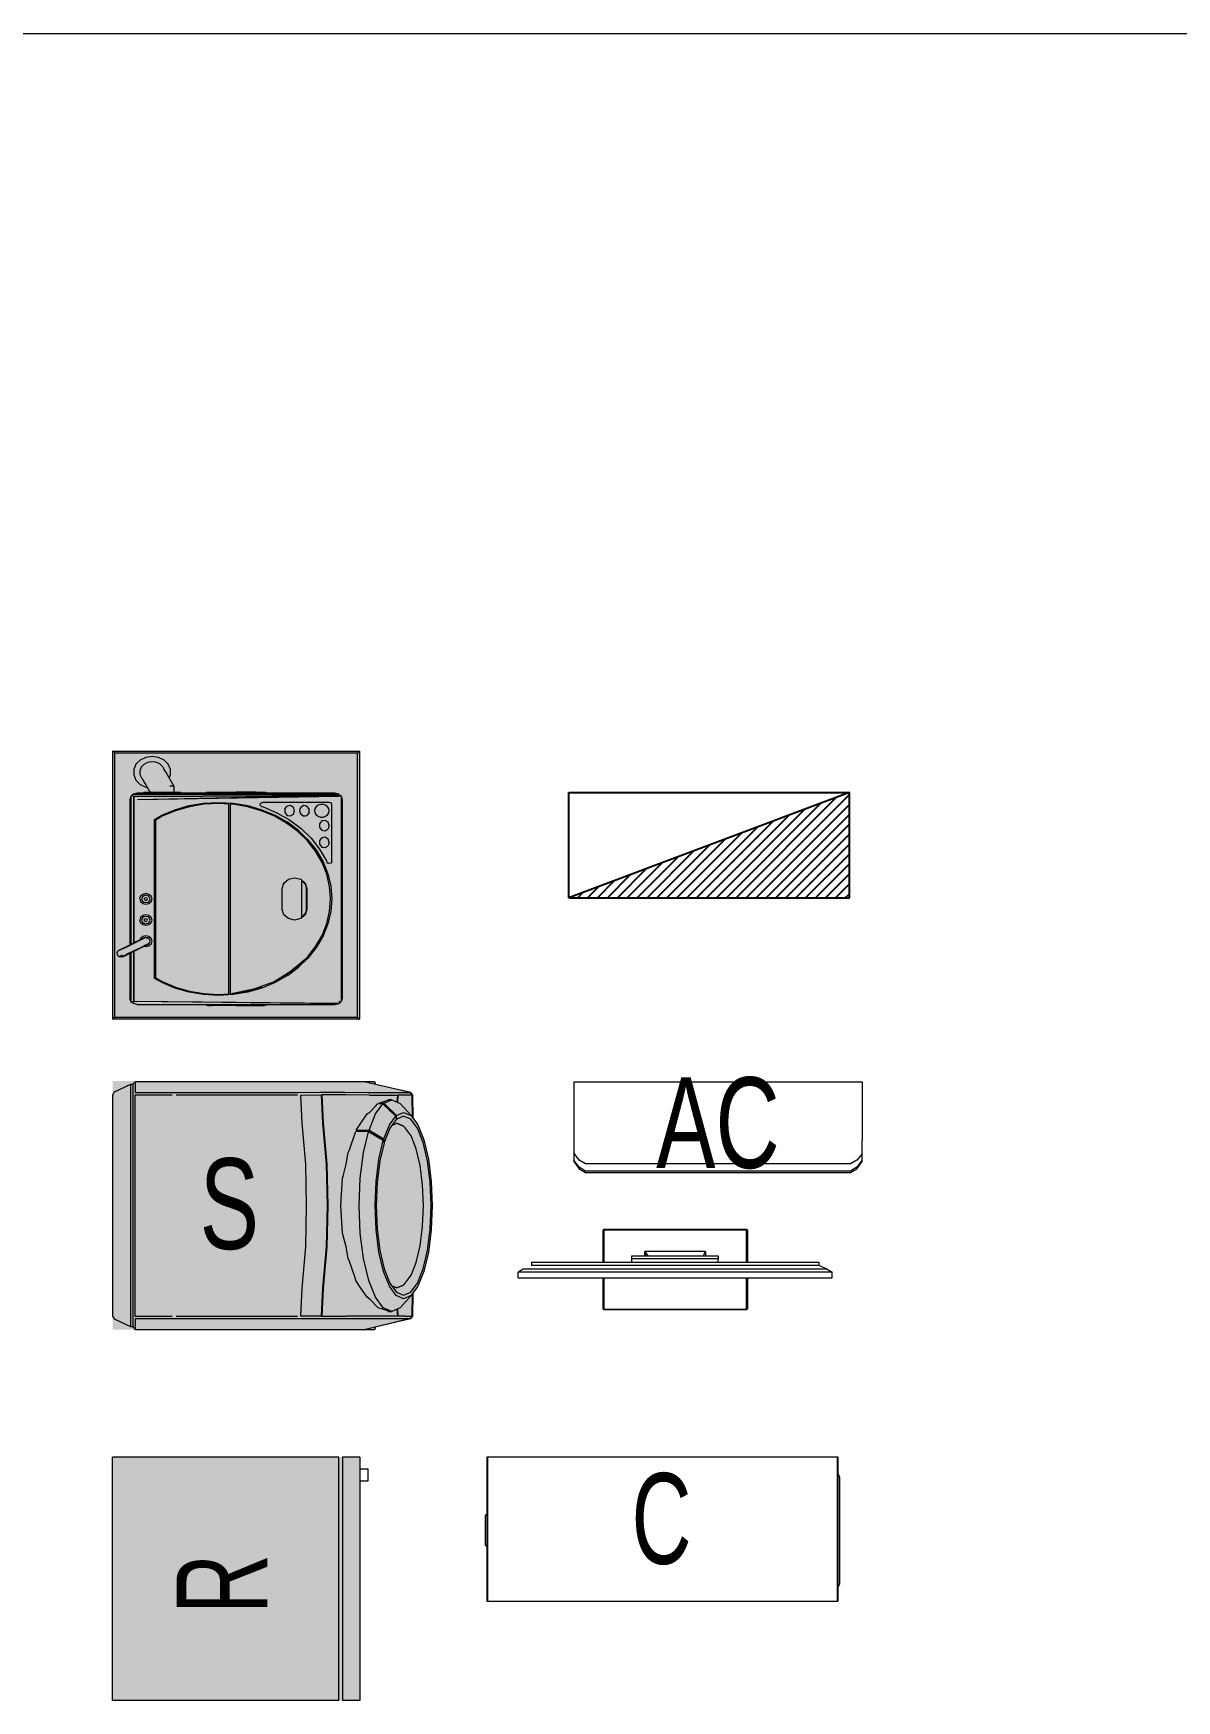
# Model space of a CAD drawing. Units: millimetres at full size, sheet at 1:100. Extents: x -361910 to 68111, y -79207 to 22945.
# Drawn here: x 11506 to 14279, y -24661 to -20620 of the extents above; entities that cross this region are included whole.
import ezdxf
from ezdxf.enums import TextEntityAlignment as Align

# ---------------------------------------------------------------- set-up
doc = ezdxf.new("R2010")
doc.units = ezdxf.units.MM
doc.header["$LTSCALE"] = 100
doc.layers.add('0-0_通り芯', color=4, linetype='Continuous', lineweight=9)
doc.layers.add('0-D_寸法', color=4, linetype='Continuous', lineweight=9)
doc.layers.add('8-5_設備・家電', color=254, linetype='Continuous')
doc.styles.add('ＭＳ Ｐゴシック', font='')
doc.styles.get('ＭＳ Ｐゴシック').set_extended_font_data('MS PGothic')

msp = doc.modelspace()

# ---------------------------------------------------------------- linework, layer by layer
at = {"layer": '0-0_通り芯', "color": 7, "lineweight": 18}
msp.add_line((7457.9, -20620), (22101.1, -20620), dxfattribs=at)
at = {"layer": '0-D_寸法'}
for p, q in [((11697.4, -22359.8), (12297.4, -22359.8)), ((12291.4, -22364.9), (11703.4, -22364.9)), ((11778.2, -22374.9), (11764.7, -22381.6)), ((11822.7, -22381.6), (11809.1, -22374.9)), ((11832.7, -22391.8), (11822.7, -22381.6)), ((12291.4, -22364.9), (12297.4, -22359.8)), ((12291.4, -22364.9), (12291.4, -23004.7)), ((12297.4, -23009.8), (12297.4, -22359.8)), ((11749.2, -22404.3), (11749.2, -22417.6)), ((11763.9, -22407.5), (11764.3, -22416.3)), ((11764.3, -22416.3), (11768.2, -22424.6)), ((11768.2, -22424.6), (11768.5, -22425.1)), ((11768.5, -22425.1), (11769.5, -22426.7)), ((11769.5, -22426.7), (11771, -22429.3)), ((11771, -22429.3), (11773, -22432.8)), ((11820.6, -22399.9), (11819.5, -22398)), ((11822.4, -22402.9), (11820.6, -22399.9)), ((11824.8, -22407), (11822.4, -22402.9)), ((11827.7, -22412), (11824.8, -22407)), ((11831, -22417.5), (11827.7, -22412)), ((11847.4, -22445.4), (11831, -22417.5)), ((11835.1, -22424.6), (11838.1, -22417.6)), ((11741.9, -22469.8), (11742.1, -22469.7)), ((11742, -22828), (11741.9, -22469.8)), ((11745.5, -22466.7), (11742.1, -22469.7)), ((11742.1, -22469.7), (11742.1, -22828)), ((11749, -22469.7), (12249.9, -22467.3)), ((11749, -22824.6), (11749, -22469.7)), ((12249.9, -22467.3), (11749.5, -22469.8)), ((11749.5, -22469.8), (11749.5, -22824.3)), ((12249.9, -22467.3), (11758.4, -22477.5)), ((12246.9, -22469.8), (11758.4, -22477.5)), ((11762.5, -22469.6), (11762.6, -22469.8)), ((11766, -22469.7), (11765.9, -22469.6)), ((11773, -22432.8), (11775.5, -22437)), ((11773.3, -22459.6), (11773.3, -22462.1)), ((11775.5, -22437), (11778.4, -22441.9)), ((11778.4, -22441.9), (11788.1, -22458.5)), ((11788.1, -22456.9), (11788.1, -22459.6)), ((11817.7, -22459.6), (11833.2, -22459.6)), ((11823.1, -22469.4), (11822.2, -22469.3)), ((11827.3, -22469.3), (11828.3, -22469.4)), ((11843.8, -22444.6), (11837.1, -22444.8)), ((11856.8, -22459.6), (11862.2, -22459.6)), ((11862.2, -22462.1), (11862.2, -22459.6)), ((11937.5, -22459.6), (11949.3, -22459.6)), ((11949.3, -22459.6), (11997.4, -22459.6)), ((11997.4, -22462.1), (11997.4, -22459.6)), ((12045.5, -22459.6), (11997.4, -22459.6)), ((12045.5, -22459.6), (12057.3, -22459.6)), ((12065.8, -22462.1), (12057.3, -22459.6)), ((12057.3, -22459.6), (12065.8, -22459.6)), ((12065.8, -22459.6), (12065.8, -22462.1)), ((12128.4, -22467.9), (12127, -22467.9)), ((12249.9, -22467.3), (12246.2, -22464.2)), ((12252.8, -22469.8), (12253, -22470.3)), ((12252.8, -22966.3), (12252.8, -22469.8)), ((11742.1, -22475.3), (11741.9, -22475.4)), ((11849.1, -22501.9), (11883.2, -22492)), ((11883.2, -22492), (11918.5, -22486.1)), ((11918.5, -22486.1), (11954.4, -22484.1)), ((11954.4, -22484.1), (11990.3, -22486.1)), ((11980.2, -22948), (11980.2, -22488.1)), ((11983.2, -22488.2), (11983.2, -22718)), ((11989.9, -22488.6), (11983.2, -22488.2)), ((12024.8, -22494.5), (11989.9, -22488.6)), ((11990.3, -22486.1), (12025.6, -22492)), ((12058.5, -22504.2), (12024.8, -22494.5)), ((12025.6, -22492), (12059.7, -22501.9)), ((12055.4, -22490.7), (12056.3, -22486.2)), ((12055.4, -22490.7), (12059.2, -22494)), ((12056.3, -22486.2), (12061.1, -22484.1)), ((12090.4, -22517.6), (12058.5, -22504.2)), ((12059.2, -22494), (12063, -22495.1)), ((12059.7, -22501.9), (12091.9, -22515.4)), ((12223.5, -22484.1), (12061.1, -22484.1)), ((12063, -22495.1), (12096.2, -22509.1)), ((12096.2, -22509.1), (12127.1, -22526.6)), ((12115.9, -22500.1), (12121.2, -22493.4)), ((12129.3, -22491.8), (12121.2, -22493.4)), ((12136.4, -22496.2), (12129.3, -22491.8)), ((12136.4, -22496.2), (12129.4, -22491.8)), ((12139.2, -22504.4), (12136.4, -22496.2)), ((12139.3, -22504.4), (12136.4, -22496.2)), ((12161.2, -22491.8), (12154.1, -22496.2)), ((12169.3, -22493.4), (12161.2, -22491.8)), ((12174.6, -22508.8), (12169.3, -22515.5)), ((12187.4, -22504.4), (12188.4, -22509.7)), ((12196.4, -22491.1), (12191.6, -22494.6)), ((12202.3, -22489.3), (12196.4, -22491.1)), ((12223.5, -22504.4), (12222.4, -22499.2)), ((12226.5, -22484.8), (12223.5, -22484.1)), ((12229.5, -22627.3), (12229.5, -22489.2)), ((12253, -22473.2), (12252.8, -22472.9)), ((12253, -22475.6), (12252.8, -22475.4)), ((11799.7, -22910.9), (11799.7, -22525.6)), ((11802.7, -22909.5), (11802.7, -22526.9)), ((12120, -22534.5), (12090.4, -22517.6)), ((12091.9, -22515.4), (12121.9, -22532.4)), ((12146.8, -22554.4), (12120, -22534.5)), ((12121.2, -22515.5), (12129.3, -22517)), ((12172.6, -22575.6), (12121.9, -22532.4)), ((12127.1, -22526.6), (12155, -22547.4)), ((12179.5, -22571.2), (12155, -22547.4)), ((12161.4, -22517.1), (12161.2, -22517)), ((12161.4, -22517.1), (12169.3, -22515.5)), ((12196.4, -22517.7), (12202.3, -22519.6)), ((12213.5, -22527.7), (12205.4, -22529.2)), ((12214.4, -22517.7), (12219.2, -22514.3)), ((12223.5, -22540.3), (12220.6, -22548.5)), ((12172.6, -22575.6), (12192.6, -22601.1)), ((12179.5, -22571.2), (12200.1, -22597.4)), ((12213.5, -22568.6), (12205.4, -22570.1)), ((12223.5, -22581.2), (12220.6, -22589.4)), ((12192.6, -22601.1), (12208.5, -22628.5)), ((12208.5, -22628.5), (12220.1, -22657.5)), ((12224.1, -22687.8), (12217.2, -22658.2)), ((12220.1, -22657.5), (12227.1, -22687.5)), ((11763.6, -22718), (11765.6, -22711.6)), ((11771.1, -22707), (11765.6, -22711.6)), ((11773.4, -22710.3), (11769.5, -22713.6)), ((11778.6, -22705.2), (11771.1, -22707)), ((11787.7, -22713.6), (11783.9, -22710.3)), ((11793.7, -22718), (11791.6, -22711.6)), ((12110.2, -22685.8), (12110.4, -22685.5)), ((12112.7, -22681.1), (12113.8, -22679.2)), ((12113.8, -22679.2), (12112.7, -22681.1)), ((12164.1, -22680.7), (12159.3, -22675.4)), ((12165.3, -22679.7), (12169.3, -22692.5)), ((12168.1, -22742.6), (12168.1, -22693.5)), ((12169.3, -22692.5), (12169.3, -22743.6)), ((12226.5, -22718), (12224.1, -22687.8)), ((12227.1, -22687.5), (12229.5, -22718)), ((11763.6, -22718), (11765.6, -22724.4)), ((11769.5, -22713.6), (11768.1, -22718)), ((11768.1, -22718), (11769.5, -22722.5)), ((11769.5, -22722.5), (11773.4, -22725.8)), ((11773.4, -22725.8), (11778.6, -22727)), ((11774.6, -22718), (11775.1, -22716.3)), ((11774.6, -22718), (11775.1, -22719.8)), ((11775.1, -22716.3), (11776.6, -22715.1)), ((11778.6, -22727), (11783.9, -22725.8)), ((11778.6, -22730.8), (11786.1, -22729.1)), ((11782.1, -22716.3), (11780.6, -22715.1)), ((11783.9, -22725.8), (11787.7, -22722.5)), ((11789.2, -22718), (11787.7, -22713.6)), ((11787.7, -22722.5), (11789.2, -22718)), ((11983.2, -22718), (11983.2, -22947.9)), ((12113.2, -22756.4), (12109.1, -22743.6)), ((12169.3, -22743.6), (12165.3, -22756.4)), ((12227.1, -22748.6), (12220.1, -22778.6)), ((12224.1, -22748.3), (12226.5, -22718)), ((12229.5, -22718), (12227.1, -22748.6)), ((11765.6, -22775.6), (11763.6, -22769.2)), ((11769.5, -22764.7), (11768.1, -22769.2)), ((11768.1, -22769.2), (11769.5, -22773.7)), ((11773.4, -22761.5), (11769.5, -22764.7)), ((11769.5, -22773.7), (11773.4, -22777)), ((11778.6, -22756.4), (11771.1, -22758.1)), ((11773.4, -22777), (11778.6, -22778.2)), ((11774.6, -22769.2), (11775.1, -22767.5)), ((11774.6, -22769.2), (11775.1, -22770.9)), ((11775.1, -22767.5), (11776.6, -22766.3)), ((11778.6, -22778.2), (11783.9, -22777)), ((11778.6, -22782), (11786.1, -22780.3)), ((11782.1, -22767.5), (11780.6, -22766.3)), ((11787.7, -22764.7), (11783.9, -22761.5)), ((11783.9, -22777), (11787.7, -22773.7)), ((11789.2, -22769.2), (11787.7, -22764.7)), ((11787.7, -22773.7), (11789.2, -22769.2)), ((11793.7, -22769.2), (11791.6, -22762.8)), ((12124.2, -22765.8), (12113.2, -22756.4)), ((12139.2, -22769.2), (12124.2, -22765.8)), ((12154.3, -22765.8), (12139.2, -22769.2)), ((12165.3, -22756.4), (12154.3, -22765.8)), ((12156.1, -22762.8), (12159.3, -22760.7)), ((12159.3, -22760.7), (12164.1, -22755.4)), ((12220.1, -22778.6), (12208.5, -22807.6)), ((11724.4, -22838.1), (11756.9, -22822.1)), ((11725.1, -22836.3), (11757, -22820.7)), ((11742.1, -22818.3), (11742, -22820.6)), ((11761.9, -22819.7), (11756.9, -22822.1)), ((11767.1, -22817.1), (11761.9, -22819.7)), ((11764.7, -22816.9), (11765.6, -22814)), ((11768.3, -22815.1), (11764.8, -22816.8)), ((11771.1, -22809.3), (11765.6, -22814)), ((11766, -22835.5), (11771, -22833.1)), ((11771.8, -22814.8), (11767.1, -22817.1)), ((11771, -22813.8), (11768.3, -22815.1)), ((11772.8, -22812.9), (11771, -22813.8)), ((11771, -22833.1), (11776.3, -22830.5)), ((11778.6, -22807.6), (11771.1, -22809.3)), ((11771.5, -22834.2), (11775.4, -22832.3)), ((11775.5, -22813), (11771.8, -22814.8)), ((11773.4, -22812.7), (11772.8, -22812.9)), ((11778.6, -22811.5), (11773.4, -22812.7)), ((11775.2, -22832.4), (11778.6, -22833.2)), ((11775.4, -22832.3), (11778.8, -22830.7)), ((11777.9, -22811.8), (11775.5, -22813)), ((11776.3, -22830.5), (11780.9, -22828.2)), ((11778.6, -22811.5), (11777.9, -22811.8)), ((11783.9, -22812.7), (11778.6, -22811.5)), ((11778.6, -22833.2), (11786.1, -22831.5)), ((11778.8, -22830.7), (11781.5, -22829.3)), ((11783, -22813.1), (11780.2, -22814.5)), ((11780.9, -22828.2), (11784.6, -22826.4)), ((11781.5, -22829.3), (11783.3, -22828.5)), ((11783.9, -22812.7), (11783, -22813.1)), ((11787.7, -22815.9), (11783.9, -22812.7)), ((11789.2, -22820.4), (11787.7, -22815.9)), ((11787.7, -22824.9), (11789.2, -22820.4)), ((11793.7, -22820.4), (11791.6, -22814)), ((12208.5, -22807.6), (12192.6, -22835)), ((11713.4, -22842.1), (11709.6, -22845.4)), ((11713.4, -22842.1), (11713.8, -22841.9)), ((11713.8, -22841.9), (11714.9, -22841.4)), ((11716.8, -22841.8), (11713.8, -22843.3)), ((11713.9, -22857.3), (11715.6, -22856.5)), ((11714.9, -22841.4), (11716.7, -22840.5)), ((11715.6, -22856.5), (11718.3, -22855.2)), ((11716.7, -22840.5), (11719.1, -22839.3)), ((11720.5, -22840), (11716.8, -22841.8)), ((11718.3, -22855.2), (11721.9, -22853.4)), ((11719.1, -22839.3), (11721.9, -22837.9)), ((11719.2, -22858.6), (11720.6, -22857.9)), ((11724.4, -22838.1), (11720.5, -22840)), ((11720.6, -22857.9), (11722.9, -22856.7)), ((11721.9, -22837.9), (11725.1, -22836.3)), ((11722.9, -22856.7), (11726, -22855.2)), ((11724.3, -22857.4), (11725.4, -22856.9)), ((11725.4, -22856.9), (11727.2, -22856)), ((11726, -22855.2), (11729.6, -22853.4)), ((11727.2, -22856), (11729.6, -22854.8)), ((11729.6, -22853.4), (11733.5, -22851.5)), ((11729.6, -22854.8), (11732.4, -22853.4)), ((11732.4, -22853.4), (11735.6, -22851.9)), ((11733.5, -22851.5), (11766, -22835.5)), ((11735.6, -22851.9), (11767.6, -22836.2)), ((11742.1, -22848.7), (11742.1, -22966.4)), ((11749, -22966.4), (11749, -22845.3)), ((11749.5, -22845), (11749.5, -22966.3)), ((11767.6, -22836.2), (11771.5, -22834.2)), ((12120, -22901.6), (12170.3, -22858.9)), ((12121.9, -22903.7), (12172.6, -22860.5)), ((12148.9, -22883.5), (12172.6, -22860.5)), ((12192.6, -22835), (12172.6, -22860.5)), ((11816.9, -22920.7), (11799.7, -22910.9)), ((11802.7, -22909.5), (11818.4, -22918.5)), ((12121.9, -22903.7), (12091.9, -22920.7)), ((12121.9, -22903.7), (12148.9, -22883.5)), ((11742.1, -22944.8), (11742.1, -22945.7)), ((11849.1, -22934.2), (11816.9, -22920.7)), ((11883.2, -22944), (11849.1, -22934.2)), ((11884, -22941.6), (11918.9, -22947.5)), ((11990.3, -22950), (11954.4, -22952)), ((11983.2, -22947.9), (11989.9, -22947.5)), ((12025.6, -22944), (11990.3, -22950)), ((12024.8, -22941.6), (12090.4, -22918.5)), ((12059.7, -22934.2), (12025.6, -22944)), ((12091.9, -22920.7), (12059.7, -22934.2)), ((12252.8, -22935.3), (12253, -22936.6)), ((12253, -22937.3), (12252.8, -22936)), ((11742.1, -22966.4), (11745.5, -22969.4)), ((11757.6, -22974), (11748.5, -22971.9)), ((11753.2, -22966.3), (11753.1, -22966.4)), ((11755.8, -22966.5), (11755.9, -22966.3)), ((11818.5, -22967.2), (11819.4, -22967.1)), ((11824, -22967.1), (11823.1, -22967.2)), ((11925.8, -22974), (11925.8, -22976.5)), ((11928.9, -22976.5), (11925.8, -22976.5)), ((11949.3, -22976.5), (11937.5, -22976.5)), ((11997.4, -22976.5), (11949.3, -22976.5)), ((11997.4, -22976.5), (11997.4, -22974)), ((11997.4, -22976.5), (12045.5, -22976.5)), ((12038.5, -22969.6), (12040.5, -22969.6)), ((12045.5, -22976.5), (12057.3, -22976.5)), ((12065.8, -22974), (12065.8, -22976.5)), ((12246.7, -22965.8), (12249.9, -22968.8)), ((12249.9, -22968.8), (12252.8, -22966.3)), ((12252.8, -22963.2), (12253, -22962.9)), ((12252.8, -22966.3), (12253, -22965.8)), ((11703.4, -23004.7), (11697.4, -23009.8)), ((12297.4, -23009.8), (11697.4, -23009.8)), ((11703.4, -23004.7), (12291.4, -23004.7)), ((12291.4, -23004.7), (12297.4, -23009.8)), ((11697.4, -23197.3), (11697.4, -23201)), ((11741, -23168.2), (11701.8, -23186.7)), ((11741, -23174.4), (11741, -23182.5)), ((11741, -23182.5), (11741, -23196.9)), ((11741, -23196.9), (11741, -23726)), ((11752.3, -23161.4), (11747.4, -23166.4)), ((11848.1, -23187), (12148.5, -23186.9)), ((12146.1, -23193.5), (11851.9, -23193.7)), ((12110.9, -23161.4), (11866.2, -23161.4)), ((12139.7, -23161.4), (12110.9, -23161.4)), ((12193.3, -23161.4), (12139.7, -23161.4)), ((12148.5, -23186.9), (12201.6, -23186.7)), ((12236.5, -23161.4), (12193.3, -23161.4)), ((12201.6, -23186.7), (12259.2, -23186.7)), ((12269.4, -23161.4), (12236.5, -23161.4)), ((12259.2, -23186.7), (12316.6, -23187)), ((12321.2, -23193.4), (12263.5, -23193.2)), ((12289.5, -23161.4), (12269.4, -23161.4)), ((12303.4, -23161.4), (12289.5, -23161.4)), ((12308.4, -23161.4), (12303.4, -23161.4)), ((12316.6, -23187), (12357.8, -23187.2)), ((12357.8, -23187.2), (12384.5, -23187.3)), ((12384.5, -23187.3), (12402.8, -23187.3)), ((12388.4, -23210.6), (12389.3, -23193.6)), ((12389.3, -23193.6), (12388.5, -23210.6)), ((12407.7, -23193.6), (12389.3, -23193.6)), ((12418.8, -23193.6), (12407.7, -23193.6)), ((12424.7, -23193.6), (12418.8, -23193.6)), ((12419.8, -23187.5), (12424.7, -23193.6)), ((12425, -23193.6), (12420, -23187.5)), ((12426.1, -23193.6), (12421.1, -23187.5)), ((12425.5, -23248.2), (12424.7, -23193.6)), ((12426.9, -23250), (12426.1, -23193.6)), ((11697.4, -23201), (11697.4, -23209.3)), ((11697.4, -23209.3), (11697.4, -23713.6)), ((12315.7, -23239.2), (12322.5, -23234)), ((12322.5, -23234), (12335.7, -23220.1)), ((12335.7, -23220.1), (12336.3, -23219.4)), ((12336.3, -23219.4), (12340.7, -23214.9)), ((12342.9, -23213.3), (12355.4, -23213.2)), ((12342.9, -23213.2), (12343.1, -23213.2)), ((12343.3, -23213.1), (12362.7, -23206.8)), ((12385.1, -23244.3), (12353.7, -23214.7)), ((12355.4, -23213.2), (12386.7, -23242.8)), ((12373.1, -23233.1), (12355.4, -23213.2)), ((12362.7, -23206.8), (12364.4, -23206.1)), ((12364.4, -23206.1), (12367.4, -23204.8)), ((12374.9, -23204.8), (12395.3, -23213.6)), ((12386.7, -23242.8), (12403.8, -23235.5)), ((12421.8, -23243.2), (12395.3, -23213.6)), ((12403.8, -23235.5), (12421.8, -23243.2)), ((11747.4, -23361.4), (11747.4, -23261.4)), ((11751.8, -23261.4), (11751.8, -23361.4)), ((12208.4, -23261.4), (12207.5, -23261.4)), ((12208.4, -23261.4), (12217.8, -23361.4)), ((12289, -23278.6), (12300.2, -23261.4)), ((12300.2, -23261.4), (12315.7, -23239.2)), ((12319.8, -23278.2), (12355.4, -23299.9)), ((12355.4, -23299.9), (12369.1, -23265.8)), ((12370.5, -23273.7), (12357.4, -23306.4)), ((12369.1, -23265.8), (12385.1, -23244.3)), ((12385.8, -23253.1), (12370.5, -23273.7)), ((12375.4, -23267.1), (12387.6, -23261.9)), ((12387.6, -23261.9), (12375.4, -23267.1)), ((12387.5, -23251.6), (12384, -23255.5)), ((12386.7, -23242.8), (12384.5, -23243.8)), ((12385.1, -23244.3), (12385.8, -23253.1)), ((12385.6, -23251.2), (12387.5, -23251.6)), ((12387.5, -23251.6), (12386.7, -23242.8)), ((12403.8, -23244.6), (12387.5, -23251.6)), ((12387.6, -23261.9), (12403.4, -23268.7)), ((12403.4, -23268.7), (12387.6, -23261.9)), ((12407.6, -23273.3), (12403.4, -23268.7)), ((12421.1, -23252), (12403.8, -23244.6)), ((12437.2, -23273.7), (12421.1, -23252)), ((12421.8, -23243.2), (12438.6, -23265.8)), ((12451, -23308.1), (12437.2, -23273.7)), ((12438.6, -23265.8), (12452.9, -23301.7)), ((12272.3, -23326), (12286.9, -23283.6)), ((12286.9, -23283.6), (12287.5, -23281.7)), ((12288.9, -23278.9), (12289, -23278.6)), ((12354.2, -23304), (12318.6, -23282.3)), ((12343.7, -23348.5), (12354.2, -23304)), ((12356.2, -23310.4), (12346.1, -23353)), ((12351.6, -23302.4), (12352.3, -23302.5)), ((12355.4, -23299.9), (12352.3, -23302.5)), ((12352.3, -23302.5), (12354.2, -23304)), ((12354.2, -23304), (12355.1, -23306.9)), ((12355.1, -23306.9), (12357.4, -23306.4)), ((12357.4, -23306.4), (12355.4, -23299.9)), ((12355.4, -23308), (12356.2, -23310.4)), ((12357.4, -23306.4), (12355.5, -23308.2)), ((12461.6, -23353), (12451, -23308.1)), ((12452.9, -23301.7), (12464, -23348.5)), ((12816.2, -23302.1), (12816.2, -23333.6)), ((13516.2, -23336.3), (13516.2, -23304.8)), ((12215.2, -23333.6), (12214.7, -23337.7)), ((12264, -23361.4), (12269.3, -23333.1)), ((12269.3, -23333.1), (12272.3, -23326)), ((12298.7, -23395), (12306.6, -23333.1)), ((12336.8, -23403), (12343.7, -23348.5)), ((12346.1, -23353), (12339.5, -23405.3)), ((12351.6, -23329.6), (12351.7, -23329.5)), ((12468.2, -23405.3), (12461.6, -23353)), ((12464, -23348.5), (12470.9, -23403)), ((12816.2, -23354.6), (12829.6, -23372)), ((12844.5, -23360.5), (12829.6, -23351)), ((13502.8, -23351), (13487.9, -23360.5)), ((11747.4, -23461.4), (11747.4, -23361.4)), ((11751.8, -23361.4), (11751.8, -23461.4)), ((12217.8, -23361.4), (12220.1, -23461.4)), ((12251.2, -23461.4), (12255.6, -23395)), ((12255.6, -23395), (12256.9, -23389.9)), ((12256.9, -23389.9), (12264, -23361.4)), ((12296, -23461.4), (12298.7, -23395)), ((12844.5, -23377.9), (12829.6, -23368.5)), ((12829.6, -23372), (12844.5, -23381.4)), ((13166.2, -23360.5), (12844.5, -23360.5)), ((13166.2, -23377.9), (12844.5, -23377.9)), ((12844.5, -23381.4), (13166.2, -23381.4)), ((13487.9, -23360.5), (13166.2, -23360.5)), ((13487.9, -23377.9), (13166.2, -23377.9)), ((13166.2, -23381.4), (13487.9, -23381.4)), ((13502.8, -23368.5), (13487.9, -23377.9)), ((13487.9, -23381.4), (13502.8, -23372)), ((12334.4, -23461.4), (12336.8, -23403)), ((12339.5, -23405.3), (12337.2, -23461.4)), ((12470.5, -23461.4), (12468.2, -23405.3)), ((12470.9, -23403), (12473.3, -23461.4)), ((11747.4, -23561.4), (11747.4, -23461.4)), ((11751.8, -23461.4), (11751.8, -23561.4)), ((12220.1, -23461.4), (12217.8, -23561.4)), ((12255.6, -23527.9), (12251.2, -23461.4)), ((12298.7, -23527.9), (12296, -23461.4)), ((12336.8, -23519.9), (12334.4, -23461.4)), ((12337.2, -23461.4), (12339.5, -23517.6)), ((12468.2, -23517.6), (12470.5, -23461.4)), ((12473.3, -23461.4), (12470.9, -23519.9)), ((12343.7, -23574.4), (12336.8, -23519.9)), ((12339.5, -23517.6), (12346.1, -23569.9)), ((12461.6, -23569.9), (12468.2, -23517.6)), ((12470.9, -23519.9), (12464, -23574.4)), ((12887.4, -23598.5), (12887.4, -23520.8)), ((12889.4, -23518.9), (13235.4, -23518.9)), ((12889.4, -23520.8), (12889.4, -23598.5)), ((13237.4, -23520.8), (13237.4, -23598.5)), ((12264, -23561.4), (12255.6, -23527.9)), ((12306.6, -23589.7), (12298.7, -23527.9)), ((11747.4, -23661.4), (11747.4, -23561.4)), ((11751.8, -23561.4), (11751.8, -23661.4)), ((12217.8, -23561.4), (12208.4, -23661.4)), ((12214.7, -23585.2), (12215.2, -23589.3)), ((12269.3, -23589.7), (12264, -23561.4)), ((12272.3, -23596.9), (12269.3, -23589.7)), ((12277, -23611), (12272.3, -23596.9)), ((12319.1, -23642.9), (12306.6, -23589.7)), ((12354.7, -23621.2), (12343.7, -23574.4)), ((12346.1, -23569.9), (12356.7, -23614.8)), ((12451, -23614.8), (12461.6, -23569.9)), ((12464, -23574.4), (12452.9, -23621.2)), ((12713.9, -23598.5), (13410.9, -23598.5)), ((12713.9, -23598.5), (12713.9, -23606.9)), ((12957.4, -23582.9), (13166.4, -23582.9)), ((12957.4, -23590.7), (12957.4, -23582.9)), ((12957.4, -23598.5), (12957.4, -23590.7)), ((13166.4, -23590.7), (12957.4, -23590.7)), ((12989, -23582.9), (12989, -23572.3)), ((12991.3, -23582.9), (12989, -23572.3)), ((13135.8, -23572.3), (13135.8, -23582.9)), ((13166.4, -23582.9), (13166.4, -23590.7)), ((13166.4, -23598.5), (13166.4, -23590.7)), ((13410.9, -23598.5), (13410.9, -23606.9)), ((12286.9, -23639.3), (12277, -23611)), ((12288.1, -23642.9), (12286.9, -23639.3)), ((12369.1, -23657.1), (12354.7, -23621.2)), ((12356.7, -23614.8), (12370.5, -23649.2)), ((12437.2, -23649.2), (12451, -23614.8)), ((12452.9, -23621.2), (12438.6, -23657.1)), ((12681.9, -23636.9), (12681.9, -23622.4)), ((12887.4, -23711.7), (12887.4, -23636.9)), ((13237.4, -23636.9), (13237.4, -23711.7)), ((13430.9, -23615.6), (13442.9, -23622.4)), ((12154.7, -23729.4), (12157.3, -23661.4)), ((12207.5, -23661.4), (12208.4, -23661.4)), ((12300.2, -23661.4), (12288.1, -23642.9)), ((12315.7, -23683.7), (12300.2, -23661.4)), ((12335.5, -23683.7), (12319.1, -23642.9)), ((12385.9, -23679.7), (12369.1, -23657.1)), ((12370.5, -23649.2), (12386.6, -23670.9)), ((12387.6, -23661), (12375.4, -23655.8)), ((12375.4, -23655.8), (12387.6, -23661)), ((12403.8, -23687.4), (12385.9, -23679.7)), ((12386.6, -23670.9), (12403.8, -23678.3)), ((12403.4, -23654.2), (12387.6, -23661)), ((12387.6, -23661), (12403.4, -23654.2)), ((12395.3, -23709.3), (12421.8, -23679.7)), ((12403.4, -23654.2), (12407.6, -23649.6)), ((12403.8, -23678.3), (12421.1, -23670.9)), ((12421.8, -23679.7), (12403.8, -23687.4)), ((12421.1, -23670.9), (12437.2, -23649.2)), ((12438.6, -23657.1), (12421.8, -23679.7)), ((11697.4, -23713.6), (11697.4, -23721.8)), ((11697.4, -23721.8), (11697.4, -23725.6)), ((12322.5, -23688.8), (12315.7, -23683.7)), ((12342.1, -23709.3), (12322.5, -23688.8)), ((12354.5, -23709.3), (12335.5, -23683.7)), ((12357.1, -23714.2), (12342.1, -23709.3)), ((12362.7, -23716.1), (12357.1, -23714.2)), ((12364.4, -23716.8), (12362.7, -23716.1)), ((12367.4, -23718.1), (12364.4, -23716.8)), ((12395.3, -23709.3), (12374.9, -23718.1)), ((12389.3, -23729.3), (12388.4, -23712.3)), ((12388.5, -23712.2), (12389.3, -23729.3)), ((13235.4, -23714), (12889.4, -23714)), ((11701.8, -23736.2), (11741, -23754.7)), ((11741, -23726), (11741, -23740.3)), ((11741, -23740.3), (11741, -23748.5)), ((11747.4, -23756.4), (11752.3, -23761.4)), ((11848.1, -23735.9), (11752.3, -23735.9)), ((12148.5, -23736), (11848.1, -23735.9)), ((11851.9, -23729.2), (12146.1, -23729.4)), ((11866.2, -23761.4), (12110.9, -23761.4)), ((12110.9, -23761.4), (12139.7, -23761.4)), ((12139.7, -23761.4), (12193.3, -23761.4)), ((12201.6, -23736.1), (12148.5, -23736)), ((12205.6, -23729.6), (12154.7, -23729.4)), ((12193.3, -23761.4), (12236.5, -23761.4)), ((12259.2, -23736.2), (12201.6, -23736.1)), ((12236.5, -23761.4), (12269.4, -23761.4)), ((12316.6, -23735.9), (12259.2, -23736.2)), ((12321.2, -23729.5), (12263.5, -23729.6)), ((12269.4, -23761.4), (12289.5, -23761.4)), ((12289.5, -23761.4), (12303.4, -23761.4)), ((12308.4, -23761.4), (12332.7, -23761.4)), ((12357.8, -23735.7), (12316.6, -23735.9)), ((12362.5, -23729.3), (12321.2, -23729.5)), ((12332.7, -23761.4), (12335.7, -23758.4)), ((12335.7, -23758.4), (12335.7, -23754.7)), ((12384.5, -23735.6), (12357.8, -23735.7)), ((12389.3, -23729.3), (12362.5, -23729.3)), ((12402.8, -23735.5), (12384.5, -23735.6)), ((12407.7, -23729.3), (12389.3, -23729.3)), ((12424.7, -23729.3), (12419.8, -23735.4)), ((12420, -23735.4), (12419.8, -23735.5)), ((12420, -23735.4), (12425, -23729.3)), ((12421.1, -23735.4), (12426.1, -23729.3)), ((11697.4, -24661.4), (11697.4, -24071.4)), ((12246.8, -24071.4), (11697.4, -24071.4)), ((12246.8, -24661.4), (12246.8, -24071.4)), ((12606.6, -24071.4), (12607.4, -24070.8)), ((13456.6, -24071.4), (12606.6, -24071.4)), ((12606.6, -24420.2), (12606.6, -24071.4)), ((12607.4, -24070.8), (12607.4, -24420.8)), ((12607.4, -24070.8), (13455.8, -24070.8)), ((13455.8, -24420.8), (13455.8, -24070.8)), ((13455.8, -24070.8), (13456.6, -24071.4)), ((13456.6, -24071.4), (13456.6, -24420.2)), ((12315.6, -24100.1), (12297.3, -24100.1)), ((12297.3, -24128.2), (12315.6, -24128.2)), ((12602.6, -24213.7), (12605.4, -24209.6)), ((12602.6, -24283.9), (12602.6, -24213.7)), ((12604.9, -24212.9), (12606.6, -24212.2)), ((12606.6, -24209.1), (12605.4, -24209.6)), ((12605.4, -24288), (12602.6, -24283.9)), ((12606.6, -24285.4), (12604.9, -24284.7)), ((12605.4, -24288), (12606.6, -24288.5)), ((12606.6, -24420.2), (13456.6, -24420.2)), ((12607.4, -24420.8), (12606.6, -24420.2)), ((13455.8, -24420.8), (12607.4, -24420.8)), ((13456.6, -24420.2), (13455.8, -24420.8)), ((12246.8, -24661.4), (11697.4, -24661.4))]:
    msp.add_line(p, q, dxfattribs=at)
at = {"layer": '0-D_寸法', "color": 5, "lineweight": 25}
for p, q in [((13484.8, -22460.2), (12804.8, -22715.2)), ((12804.8, -22460.2), (13484.8, -22460.2)), ((12804.8, -22715.2), (12804.8, -22460.2)), ((13234.6, -22715.2), (13484.8, -22465)), ((13484.8, -22715.2), (13484.8, -22460.2)), ((13162.5, -22715.2), (13377.1, -22500.6)), ((13186.5, -22715.2), (13415.6, -22486.1)), ((13210.6, -22715.2), (13454, -22471.7)), ((13258.6, -22715.2), (13484.8, -22489.1)), ((13090.3, -22715.2), (13261.7, -22543.8)), ((13114.4, -22715.2), (13300.2, -22529.4)), ((13138.4, -22715.2), (13338.6, -22515)), ((13282.7, -22715.2), (13484.8, -22513.1)), ((13306.7, -22715.2), (13484.8, -22537.1)), ((13018.2, -22715.2), (13146.3, -22587.1)), ((13042.3, -22715.2), (13184.8, -22572.7)), ((13066.3, -22715.2), (13223.2, -22558.3)), ((13330.8, -22715.2), (13484.8, -22561.2)), ((13354.8, -22715.2), (13484.8, -22585.2)), ((12946.1, -22715.2), (13030.9, -22630.4)), ((12970.1, -22715.2), (13069.4, -22616)), ((12994.2, -22715.2), (13107.8, -22601.5)), ((13378.8, -22715.2), (13484.8, -22609.3)), ((12898, -22715.2), (12954, -22659.2)), ((12922.1, -22715.2), (12992.4, -22644.8)), ((13402.9, -22715.2), (13484.8, -22633.3)), ((13426.9, -22715.2), (13484.8, -22657.4)), ((12825.9, -22715.2), (12838.6, -22702.5)), ((12849.9, -22715.2), (12877, -22688.1)), ((12874, -22715.2), (12915.5, -22673.7)), ((13451, -22715.2), (13484.8, -22681.4)), ((13475, -22715.2), (13484.8, -22705.4)), ((12804.8, -22715.2), (13484.8, -22715.2))]:
    msp.add_line(p, q, dxfattribs=at)
at = {"layer": '0-D_寸法'}
for points in [[(11703.4, -23004.7), (11703.4, -22364.9), (11697.4, -22359.8), (11697.4, -23009.8)], [(11764.7, -22381.6), (11754.6, -22391.8), (11749.2, -22404.3)], [(11812.1, -22390.8), (11802.9, -22386.6), (11792.5, -22385.4), (11782.3, -22387.3), (11773.5, -22392), (11767.1, -22399), (11763.9, -22407.5)], [(11809.1, -22374.9), (11793.7, -22372.6), (11778.2, -22374.9)], [(11749.2, -22417.6), (11754.6, -22430.2), (11764.7, -22440.4)], [(11819.5, -22398), (11819.1, -22397.3), (11812.1, -22390.8)], [(11838.1, -22417.6), (11838.1, -22404.3), (11832.7, -22391.8)], [(11741.9, -22469.8), (11739.5, -22477.5), (11739.5, -22829.3)], [(11748.5, -22464.2), (11745.5, -22466.7), (11749, -22469.7)], [(11764.7, -22440.4), (11778.2, -22447), (11781.7, -22447.5)], [(11773.3, -22459.6), (11778.6, -22459.6), (11788.7, -22459.6)], [(11788.7, -22459.6), (11802.3, -22459.6), (11817.7, -22459.6)], [(11833.2, -22459.6), (11846.7, -22459.6), (11856.8, -22459.6)], [(11847.4, -22459.6), (11847.4, -22445.4), (11843.8, -22444.6)], [(11925.8, -22462.1), (11925.8, -22459.6), (11928.9, -22459.6)], [(11928.9, -22462.1), (11928.9, -22459.6), (11937.5, -22459.6)], [(12065.8, -22459.6), (12069, -22459.6), (12069, -22462.1)], [(12252.8, -22469.8), (12249.9, -22467.3), (12246.9, -22469.8)], [(11799.7, -22525.6), (11816.9, -22515.4), (11849.1, -22501.9)], [(11850.3, -22504.2), (11818.4, -22517.6), (11802.7, -22526.9)], [(11918.9, -22488.6), (11884, -22494.5), (11850.3, -22504.2)], [(11980.2, -22488.1), (11954.4, -22486.6), (11918.9, -22488.6)], [(12115.9, -22500.1), (12115.9, -22508.8), (12121.2, -22515.5)], [(12129.3, -22491.8), (12129.4, -22491.8), (12121.2, -22493.4)], [(12129.3, -22517), (12136.4, -22512.7), (12139.2, -22504.4)], [(12136.4, -22512.7), (12139.3, -22504.4), (12139.2, -22504.4)], [(12154.1, -22496.2), (12152, -22500.1), (12151.3, -22504.4)], [(12151.3, -22504.4), (12154.1, -22512.7), (12161.2, -22517), (12169.3, -22515.5)], [(12174.6, -22508.8), (12174.6, -22500.1), (12169.3, -22493.4)], [(12191.6, -22494.6), (12188.4, -22499.2), (12187.4, -22504.4)], [(12188.4, -22509.7), (12191.6, -22514.3), (12196.4, -22517.7)], [(12214.4, -22491.1), (12208.5, -22489.3), (12202.3, -22489.3)], [(12222.4, -22499.2), (12219.2, -22494.6), (12214.4, -22491.1)], [(12219.2, -22514.3), (12222.4, -22509.7), (12223.5, -22504.4)], [(12229.5, -22489.2), (12228.7, -22486.6), (12226.5, -22484.8)], [(12172.6, -22575.6), (12148.9, -22552.6), (12121.9, -22532.4)], [(12205.4, -22529.2), (12200.1, -22535.9), (12200.1, -22544.6)], [(12200.1, -22544.6), (12205.4, -22551.4), (12213.5, -22552.9), (12220.6, -22548.5)], [(12202.3, -22519.6), (12208.5, -22519.6), (12214.4, -22517.7)], [(12223.5, -22540.3), (12220.6, -22532), (12213.5, -22527.7)], [(12217.2, -22658.2), (12205.8, -22629.5), (12190, -22602.3), (12170.3, -22577.2), (12146.8, -22554.4)], [(12205.4, -22570.1), (12200.1, -22576.8), (12200.1, -22585.6)], [(12200.1, -22585.6), (12205.4, -22592.3), (12213.5, -22593.8), (12220.6, -22589.4)], [(12223.5, -22581.2), (12220.6, -22573), (12213.5, -22568.6)], [(12200.1, -22597.4), (12216.5, -22625.7), (12217.8, -22628.9), (12221.7, -22632.2)], [(12229.5, -22627.3), (12227, -22631.4), (12221.7, -22632.2)], [(12113.2, -22679.7), (12124.2, -22670.3), (12139.2, -22666.9), (12154.3, -22670.3), (12165.3, -22679.7)], [(11783.9, -22710.3), (11778.6, -22709.1), (11773.4, -22710.3)], [(11791.6, -22711.6), (11786.1, -22707), (11778.6, -22705.2)], [(12109.1, -22743.6), (12109.1, -22692.5), (12113.2, -22679.7)], [(12159.3, -22675.4), (12156.1, -22673.3), (12156.1, -22762.8)], [(12168.1, -22693.5), (12167.1, -22686.9), (12164.1, -22680.7)], [(11765.6, -22724.4), (11771.1, -22729.1), (11778.6, -22730.8)], [(11775.1, -22719.8), (11776.6, -22721), (11778.6, -22721.5), (11780.6, -22721), (11782.1, -22719.8)], [(11776.6, -22715.1), (11778.6, -22714.6), (11780.6, -22715.1)], [(11782.1, -22719.8), (11782.7, -22718), (11782.1, -22716.3)], [(11786.1, -22729.1), (11791.6, -22724.4), (11793.7, -22718)], [(12164.1, -22755.4), (12167.1, -22749.2), (12168.1, -22742.6)], [(12205.8, -22806.6), (12217.2, -22777.9), (12224.1, -22748.3)], [(11771.1, -22758.1), (11765.6, -22762.8), (11763.6, -22769.2)], [(11765.6, -22775.6), (11771.1, -22780.3), (11778.6, -22782)], [(11783.9, -22761.5), (11778.6, -22760.3), (11773.4, -22761.5)], [(11775.1, -22770.9), (11776.6, -22772.2), (11778.6, -22772.7), (11780.6, -22772.2), (11782.1, -22770.9)], [(11776.6, -22766.3), (11778.6, -22765.8), (11780.6, -22766.3)], [(11791.6, -22762.8), (11786.1, -22758.1), (11778.6, -22756.4)], [(11782.1, -22770.9), (11782.7, -22769.2), (11782.1, -22767.5)], [(11786.1, -22780.3), (11791.6, -22775.6), (11793.7, -22769.2)], [(11757, -22820.7), (11761, -22818.7), (11764.8, -22816.8)], [(11791.6, -22814), (11786.1, -22809.3), (11778.6, -22807.6)], [(11783.3, -22828.5), (11783.9, -22828.2), (11787.7, -22824.9)], [(11786.1, -22831.5), (11791.6, -22826.8), (11793.7, -22820.4)], [(12170.3, -22858.9), (12190, -22833.8), (12205.8, -22806.6)], [(11709.6, -22845.4), (11708.2, -22849.8), (11709.6, -22854.3)], [(11709.6, -22854.3), (11713.4, -22857.6), (11713.9, -22857.3)], [(11713.4, -22857.6), (11718.7, -22858.8), (11719.2, -22858.6)], [(11718.7, -22858.8), (11724, -22857.6), (11724.3, -22857.4)], [(11739.5, -22850), (11739.5, -22958.6), (11742.1, -22966.4)], [(11818.4, -22918.5), (11850.3, -22931.8), (11884, -22941.6)], [(11954.4, -22952), (11918.5, -22950), (11883.2, -22944)], [(11918.9, -22947.5), (11954.4, -22949.5), (11980.2, -22948)], [(11983.2, -22947.9), (12058.5, -22931.8), (12024.8, -22941.6), (11989.9, -22947.5)], [(11742.1, -22966.4), (11741.9, -22966.3), (11739.5, -22958.6)], [(12246.2, -22971.9), (11749, -22966.4), (11745.5, -22969.4)], [(11748.5, -22971.9), (11745.5, -22969.4), (11757.6, -22974)], [(11749.5, -22966.3), (12246.2, -22971.9), (12249.9, -22968.8)], [(11757.6, -22974), (12237.2, -22974), (12246.2, -22971.9)], [(12057.3, -22976.5), (12065.8, -22976.5), (12057.3, -22974)], [(12069, -22974), (12069, -22976.5), (12065.8, -22976.5)], [(11701.8, -23186.7), (11697.4, -23193.7), (11697.4, -23197.3)], [(11747.4, -23168.2), (11741, -23168.2), (11741, -23174.4)], [(11747.4, -23261.4), (11747.4, -23192.3), (11747.4, -23166.4)], [(11842.5, -23193.7), (11751.8, -23193.7), (11751.8, -23261.4)], [(11866.2, -23161.4), (11752.3, -23161.4), (11752.3, -23187), (11848.1, -23187)], [(12157.3, -23661.4), (12166.4, -23561.4), (12168.4, -23461.4), (12166.4, -23361.4), (12157.3, -23261.4), (12154.7, -23193.5), (12205.6, -23193.3)], [(12204.7, -23729.6), (12207.5, -23661.4), (12216.9, -23561.4), (12219.2, -23461.4), (12216.9, -23361.4), (12207.5, -23261.4), (12204.7, -23193.3)], [(12263.5, -23193.2), (12205.6, -23193.3), (12208.4, -23261.4)], [(12402.8, -23187.3), (12413.9, -23187.4), (12419.8, -23187.5), (12308.4, -23161.4)], [(12335.7, -23167.8), (12335.7, -23164.4), (12332.7, -23161.4), (12308.4, -23161.4)], [(12321.2, -23193.4), (12362.5, -23193.6), (12389.3, -23193.6)], [(12420, -23187.5), (12421.1, -23187.5), (12382, -23178.6)], [(12426.1, -23193.6), (12425, -23193.6), (12425.8, -23248.5)], [(12816.2, -23161.4), (12829.6, -23161.4), (12844.5, -23161.4), (13166.2, -23161.4), (13487.9, -23161.4), (13502.8, -23161.4), (13516.2, -23161.4)], [(12816.2, -23161.4), (12816.2, -23237.2), (12816.2, -23286.1), (12816.2, -23302.1)], [(13516.2, -23161.4), (13516.2, -23237.2), (13516.2, -23288.8), (13516.2, -23304.8)], [(12335.5, -23239.2), (12353.7, -23214.7), (12341, -23214.5)], [(12355.4, -23213.2), (12374.9, -23204.8), (12367.4, -23204.8)], [(12288.9, -23278.9), (12319.8, -23278.2), (12335.5, -23239.2)], [(12351.6, -23302.4), (12352.3, -23302.5), (12319.8, -23278.2)], [(12407.6, -23649.6), (12422, -23630.1), (12434.4, -23599.2), (12443.9, -23558.8), (12449.9, -23511.9), (12452, -23461.4), (12449.9, -23411), (12443.9, -23364), (12434.4, -23323.7), (12422, -23292.7), (12407.6, -23273.3)], [(12306.6, -23333.1), (12318.6, -23282.3), (12287.7, -23281.5)], [(12829.6, -23351), (12816.2, -23333.6), (12816.2, -23351.1)], [(12829.6, -23368.5), (12816.2, -23351.1), (12816.2, -23354.6)], [(13516.2, -23351.1), (13516.2, -23336.3), (13502.8, -23351)], [(13502.8, -23372), (13516.2, -23354.6), (13516.2, -23351.1), (13502.8, -23368.5)], [(13235.4, -23598.5), (13235.4, -23520.8), (12889.4, -23520.8)], [(13130.8, -23582.9), (13135.8, -23572.3), (12989, -23572.3), (12996.4, -23582.9)], [(13430.9, -23615.6), (12693.9, -23615.6), (12681.9, -23622.4)], [(12681.9, -23636.9), (13442.9, -23636.9), (13442.9, -23622.4), (12681.9, -23622.4)], [(13430.9, -23615.6), (13410.9, -23606.9), (12713.9, -23606.9)], [(12889.4, -23636.9), (12889.4, -23712.5), (13235.4, -23712.5), (13235.4, -23636.9)], [(11747.4, -23756.4), (11747.4, -23730.6), (11747.4, -23661.4)], [(11751.8, -23661.4), (11751.8, -23729.2), (11842.5, -23729.2)], [(12208.4, -23661.4), (12205.6, -23729.6), (12263.5, -23729.6)], [(12407.7, -23729.3), (12418.8, -23729.3), (12424.7, -23729.3), (12425.5, -23674.7)], [(12425.8, -23674.3), (12425, -23729.3), (12426.1, -23729.3), (12426.9, -23672.8)], [(12367.4, -23718.1), (12374.9, -23718.1), (12354.5, -23709.3)], [(11697.4, -23725.6), (11697.4, -23729.2), (11701.8, -23736.2)], [(11741, -23748.5), (11741, -23754.7), (11747.4, -23754.7)], [(11752.3, -23735.9), (11752.3, -23761.4), (11866.2, -23761.4)], [(12303.4, -23761.4), (12308.4, -23761.4), (12413.9, -23735.5), (12402.8, -23735.5)], [(12334.6, -23755), (12419.8, -23735.4), (12413.9, -23735.5)], [(12403.7, -23739.2), (12421.1, -23735.4), (12420, -23735.4)], [(12297.3, -24071.4), (12297.3, -24661.4), (12255.5, -24661.4)], [(12297.3, -24071.4), (12255.5, -24071.4), (12255.5, -24661.4)], [(12315.6, -24128.2), (12317.4, -24128.2), (12317.4, -24100.1), (12315.6, -24100.1)], [(13456.6, -24109.6), (13460.6, -24119.3), (13460.6, -24378.3), (13456.6, -24388)]]:
    msp.add_lwpolyline(points, dxfattribs=at)
for points in [[(12246.2, -22464.2), (12237.2, -22462.1), (11757.6, -22462.1), (11748.5, -22464.2)], [(12253, -22965.8), (12255.3, -22958.6), (12255.3, -22477.5), (12253, -22470.3)], [(12146.8, -22881.7), (12120, -22901.6), (12090.4, -22918.5)], [(11937.5, -22976.5), (11928.9, -22974), (11928.9, -22976.5)], [(12889.4, -23520.8), (12889.4, -23518.9), (12887.4, -23520.8)], [(13235.4, -23520.8), (13237.4, -23520.8), (13235.4, -23518.9)], [(12889.4, -23712.5), (12887.4, -23711.7), (12889.4, -23714)], [(13235.4, -23714), (13237.4, -23711.7), (13235.4, -23712.5)]]:
    msp.add_lwpolyline(points, close=True, dxfattribs=at)
at = {"layer": '8-5_設備・家電'}
for points in [[(11697.4, -22359.8), (11697.4, -23009.8), (12297.4, -22359.8), (12297.4, -23009.8)], [(11697.7, -23159.1), (11697.7, -23762), (12336, -23159.1), (12336, -23762)], [(12426.1, -23193.6), (12336, -23167.9), (12334.6, -23755)], [(12426.1, -23193.6), (12334.6, -23755), (12403.7, -23739.2)], [(12426.1, -23193.6), (12421.1, -23187.5), (12336, -23167.9)], [(12426.1, -23193.6), (12403.7, -23739.2), (12421.1, -23735.4)], [(12426.1, -23193.6), (12421.1, -23735.4), (12426.1, -23729.3)], [(12425.8, -23248.5), (12425.5, -23674.7), (12438.6, -23265.8), (12452.9, -23301.7)], [(12425.5, -23674.7), (12438.6, -23657.1), (12452.9, -23301.7), (12464, -23348.5)], [(12438.6, -23657.1), (12452.9, -23621.2), (12464, -23348.5), (12470.9, -23403)], [(12452.9, -23621.2), (12464, -23574.4), (12470.9, -23403), (12473.3, -23461.4)], [(12464, -23574.4), (12470.9, -23519.9), (12473.3, -23461.4)], [(11697.4, -24071.4), (11697.4, -24661.4), (12297.3, -24071.4), (12297.3, -24661.4)]]:
    msp.add_solid(points, dxfattribs=at)

# ---------------------------------------------------------------- texts
at = {"layer": '0-D_寸法', "color": 7, "style": 'ＭＳ Ｐゴシック'}
for s, width, p in [('AC', 0.75, (13016.2, -23436.3)), ('S', 0.75, (11909.1, -23632.7)), ('C', 0.7, (12956.6, -24395.8))]:
    msp.add_text(s, height=219.9, dxfattribs=dict(at, width=width)).set_placement(p, align=Align.BOTTOM_LEFT)
at = {"layer": '0-D_寸法', "color": 7, "style": 'ＭＳ Ｐゴシック', "width": 0.7}
msp.add_text('R', height=219.9, rotation=90, dxfattribs=at).set_placement((12139.1, -24451.3), align=Align.BOTTOM_LEFT)

doc.saveas('drawing.dxf')
